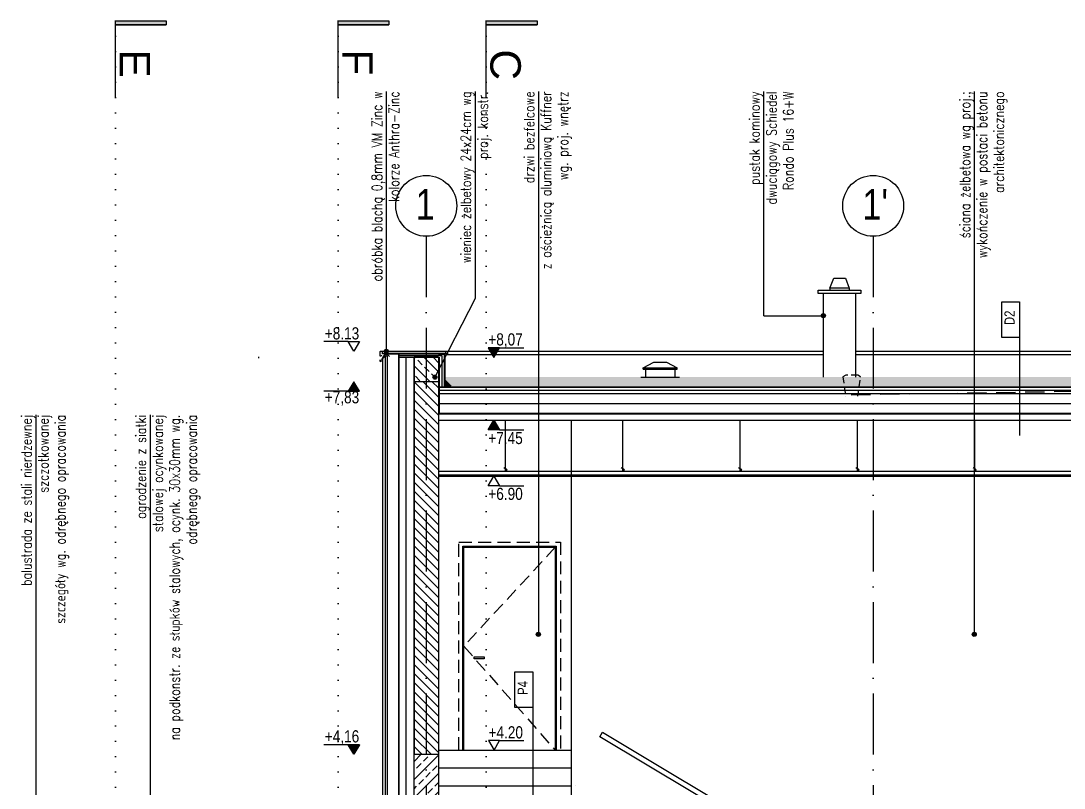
# Model space of a CAD drawing. Header units: millimetres. Extents: x 58205 to 122423, y 1055 to 94479.
# Drawn here: x 68446 to 69474, y 19562 to 20318 of the extents above; entities that cross this region are included whole.
import ezdxf

# ---------------------------------------------------------------- set-up
doc = ezdxf.new("R2010")
doc.units = ezdxf.units.MM
for name, pattern in [('ACAD_ISO03W100', [30, 12, -18]), ('ACAD_ISO07W100', [3, 0, -3]), ('ACAD_ISO10W100', [18, 12, -3, 0, -3]), ('HIDDEN', [9.525, 6.35, -3.175])]:
    doc.linetypes.add(name, pattern=pattern)
for name, color, linetype in [('+48_CIENKIE', 253, 'Continuous'), ('+48_HACZE', 253, 'Continuous'), ('+48_IZOLACJE', 4, 'Continuous'), ('+48_KOTY', 3, 'Continuous'), ('+48_OPISY', 3, 'Continuous'), ('+48_OPISY_ŚCIAN', 3, 'Continuous'), ('+48_OSIE', 8, 'Continuous'), ('+48_PRZEKRÓJ', 1, 'Continuous'), ('+48_SCIANY', 1, 'Continuous'), ('+48_STOLARKA_DRZWI', 3, 'Continuous'), ('+48_STOLARKA_OKNA', 3, 'Continuous'), ('+48_SUFITY_PODWIESZANE', 4, 'Continuous'), ('+48_WEŁNA', 252, 'Continuous'), ('+48_WIDOK', 5, 'Continuous'), ('+48_ŻELBET', 242, 'Continuous'), ('1_CIENKA', 252, 'Continuous'), ('SCHODY_', 2, 'Continuous')]:
    doc.layers.add(name, color=color, linetype=linetype)
doc.styles.get("Standard").update_dxf_attribs({"font": 'ARIAL.TTF'})
doc.styles.add('WRP_ARIAL', font='ARIAL.TTF', dxfattribs={"width": 0.8})
doc.linetypes.add('BATTING', pattern='A,0.00254,-2.54,[134,ltypeshp.shx,S=2.54,R=0,X=-2.54,Y=0],-5.08,[134,ltypeshp.shx,S=2.54,R=180,X=2.54,Y=0],-2.54', length=10.16254)
doc.linetypes.add('ZIGZAG', pattern='A,0.00254,-5.08,[131,ltypeshp.shx,S=5.08,R=0,X=-5.08,Y=0],-10.16,[131,ltypeshp.shx,S=5.08,R=180,X=5.08,Y=0],-5.08', length=20.32254)

# ---------------------------------------------------------------- blocks, each defined once
blk = doc.blocks.new('SCIANA')
at = {"layer": '+48_OPISY_ŚCIAN', "ltscale": 5}
blk.add_line((-25, 0), (25, 0), dxfattribs=at)
blk.add_lwpolyline([(-60, 0), (-25, 0), (-25, 17.5), (-60, 17.5)], close=True, dxfattribs=at)
at = {"layer": '+48_OPISY_ŚCIAN', "ltscale": 5, "style": 'WRP_ARIAL', "width": 0.8}
blk.add_attdef('TYP', (-53.6, 4.8), '', height=10, dxfattribs=at)
blk = doc.blocks.new('OZN_OSI')
at = {"layer": '+48_OSIE', "linetype": 'Continuous', "ltscale": 5}
blk.add_circle((0, -30), 30, dxfattribs=at)
at = {"layer": '+48_OSIE', "linetype": 'Continuous', "ltscale": 5, "style": 'WRP_ARIAL', "width": 0.8}
blk.add_attdef('NR', (-23.3, -43.5), '', height=30, dxfattribs=at)
blk = doc.blocks.new('koty')
at = {"layer": '+48_KOTY', "color": 3, "ltscale": 5}
blk.add_line((70403.15, 11224.99), (70423.15, 11224.99), dxfattribs=at)
blk.add_lwpolyline([(70398.6, 11217.11), (70403.15, 11224.99), (70394.05, 11224.99)], close=True, dxfattribs=at)
at = {"layer": '+48_KOTY', "color": 3, "style": 'WRP_ARIAL', "width": 0.8}
blk.add_attdef('POZIOM', (70403.19, 11226.78), '', height=10, dxfattribs=at)

msp = doc.modelspace()

# ---------------------------------------------------------------- hatches: boundary and pattern name
at = {"layer": '+48_HACZE'}
h = msp.add_hatch(dxfattribs=at)
h.set_pattern_fill('ANSI33', color=256, scale=2, style=0)
h.set_pattern_definition([(315, (63181.725, 86336.455), (8.9802561, 8.9802561), []), (315, (63181.725, 86327.475), (8.980256, 8.980256), [6.35, -3.175])])
h.paths.add_polyline_path([(68845.484, 19962.451), (68857.484, 19962.451), (68857.484, 19986.451), (68845.484, 19986.451)])
h.paths.add_polyline_path([(68833.484, 19962.451), (68845.484, 19962.451), (68845.484, 19986.451), (68833.484, 19986.451)])
h = msp.add_hatch(dxfattribs=at)
h.set_pattern_fill('ANSI31', color=256, scale=2, angle=90, style=0)
h.set_pattern_definition([(135, (5e-05, 4138.9516), (-4.49012806, -4.49012806), [])])
h.paths.add_polyline_path([(68857.484, 19962.451), (68833.484, 19962.451), (68833.484, 19595.451), (68857.484, 19595.451)])
h = msp.add_hatch(dxfattribs=at)
h.set_pattern_fill('HEX', color=256, scale=0.5, angle=45, style=0)
h.set_pattern_definition([(45, (5e-05, 4148.9516), (-1.94428202, 1.94428202), [1.5875, -3.175]), (165, (5e-05, 4148.9516), (-0.71165661, -2.65593863), [1.5875, -3.175]), (105, (1.1226, 4150.074), (-2.65593863, -0.71165661), [1.5875, -3.175])])
h.paths.add_polyline_path([(69686.484, 19966.951), (69429.563, 19966.951), (69429.563, 19957.951), (69680.232, 19957.951), (69686.484, 19964.475)])
h.paths.add_polyline_path([(69429.563, 19966.951), (69285.484, 19966.951), (69285.484, 19957.951), (69429.563, 19957.951)])
h.paths.add_polyline_path([(69255.819, 19966.951), (68864.484, 19966.951), (68864.484, 19964.475), (68870.735, 19957.951), (69257.019, 19957.951)])
h.paths.add_polyline_path([(69285.484, 19966.951), (69273.004, 19966.951), (69271.794, 19957.951), (69285.484, 19957.951)])
h.paths.add_polyline_path([(69273.004, 19966.951), (69255.819, 19966.951), (69257.019, 19957.951), (69271.794, 19957.951)])
at = {"layer": '+48_HACZE', "linetype": 'Continuous'}
h = msp.add_hatch(dxfattribs=at)
h.set_pattern_fill('ANSI33', color=256, scale=2, style=0)
h.set_pattern_definition([(45, (5e-05, 4528.683), (-8.9802561, 8.9802561), []), (45, (8.98, 4528.683), (-8.9802561, 8.9802561), [6.35, -3.175])])
h.paths.add_polyline_path([(68845.484, 19595.451), (68833.484, 19595.451), (68833.484, 19588.951), (68833.484, 19588.951), (68833.484, 19576.451), (68833.484, 19576.451), (68833.484, 19468.951), (68833.484, 19468.951), (68833.484, 19456.451), (68833.484, 19456.451), (68833.484, 19439.451), (68833.484, 19439.451), (68833.484, 19429.451), (68845.484, 19429.451)])
h.paths.add_polyline_path([(68857.484, 19595.451), (68845.484, 19595.451), (68845.484, 19429.451), (68857.484, 19429.451)])
at = {"layer": '+48_KOTY'}
for points in [[(68917.442, 19995.908), (68906.522, 19995.908), (68911.982, 19986.451)], [(68768.669, 19952.994), (68779.589, 19952.994), (68774.129, 19962.451)], [(68917.442, 19914.994), (68906.522, 19914.994), (68911.982, 19924.451)], [(68768.669, 19604.908), (68779.589, 19604.908), (68774.129, 19595.451)]]:
    msp.add_hatch(color=256, dxfattribs=at).paths.add_polyline_path(points)
at = {"layer": '+48_OPISY', "ltscale": 5}
for points in [[(68539.484, 20317.896), (68589.484, 20317.896), (68589.484, 20313.896), (68539.484, 20313.896)], [(68758.734, 20317.896), (68808.734, 20317.896), (68808.734, 20313.896), (68758.734, 20313.896)], [(68904.515, 20317.896), (68954.515, 20317.896), (68954.515, 20313.896), (68904.515, 20313.896)]]:
    msp.add_hatch(color=256, dxfattribs=at).paths.add_polyline_path(points)
at = {"layer": '+48_OPISY'}
h = msp.add_hatch(color=256, dxfattribs=at)
edge = h.paths.add_edge_path()
edge.add_arc((69236.484, 20027.446), 2, 810, 1170, ccw=False)
h = msp.add_hatch(color=256, dxfattribs=at)
edge = h.paths.add_edge_path()
edge.add_arc((68806.082, 19992.451), 2, 810, 1170, ccw=False)
h = msp.add_hatch(color=256, dxfattribs=at)
edge = h.paths.add_edge_path()
edge.add_arc((68854.033, 19966.887), 2, -630, -270)
h = msp.add_hatch(color=256, dxfattribs=at)
edge = h.paths.add_edge_path()
edge.add_arc((68955.839, 19713.541), 2, 810, 1170, ccw=False)
h = msp.add_hatch(color=256, dxfattribs=at)
edge = h.paths.add_edge_path()
edge.add_arc((69385.024, 19713.541), 2, 810, 1170, ccw=False)
at = {"layer": '+48_WEŁNA', "linetype": 'ZIGZAG', "ltscale": 0.28}
h = msp.add_hatch(dxfattribs=at)
h.set_pattern_fill('HONEY', color=256, scale=0.2, angle=90, style=0)
h.set_pattern_definition([(90, (0.00015, 4148.95156), (-0.549926, 0.9525), [0.635, -1.27]), (210, (0.00015, 4148.95156), (-0.549926197, -0.952499886), [0.635, -1.27]), (150, (0.00015, 4148.95156), (-1.099852197, 1.14e-07), [-1.27, 0.635])])
h.paths.add_polyline_path([(68863.484, 19964.073), (68863.484, 19957.951), (68869.35, 19957.951)])

# ---------------------------------------------------------------- linework, layer by layer
at = {"layer": '+48_CIENKIE'}
for points in [[(68923.246, 19924.494), (68923.246, 19874.494), (68923.246, 19874.494)], [(69038.761, 19924.494), (69038.761, 19874.494), (69038.761, 19874.494)], [(69154.277, 19924.494), (69154.277, 19874.494), (69154.277, 19874.494)], [(69269.792, 19924.494), (69269.792, 19874.494), (69269.792, 19874.494)], [(69385.308, 19924.494), (69385.308, 19874.494), (69385.308, 19874.494)], [(68923.246, 19874.494), (68925.001, 19875.772), (68921.998, 19877.643)], [(69038.761, 19874.494), (69040.517, 19875.772), (69037.513, 19877.643)], [(69154.277, 19874.494), (69156.032, 19875.772), (69153.029, 19877.643)], [(69269.792, 19874.494), (69271.548, 19875.772), (69268.544, 19877.643)], [(69385.308, 19874.494), (69387.063, 19875.772), (69384.06, 19877.643)]]:
    msp.add_lwpolyline(points, dxfattribs=at)
at = {"layer": '+48_HACZE'}
for p, q in [((68799.918, 19982.473), (68800.214, 19983.944)), ((68799.918, 19982.473), (68801.392, 19982.754)), ((68817.984, 19989.451), (68806.984, 19989.451)), ((68806.984, 19987.451), (68806.984, 19989.451))]:
    msp.add_line(p, q, dxfattribs=at)
msp.add_spline([(68809.171, 19987.116), (68807.81, 19988.72), (68804.031, 19988.512), (68802.695, 19986.687), (68801.838, 19984.656), (68799.918, 19982.473)], degree=3, dxfattribs=at)
at = {"layer": '+48_IZOLACJE'}
for p, q in [((68864.484, 19989.951), (68806.984, 19989.951)), ((68817.984, 19989.451), (68817.984, 19429.451)), ((68864.484, 19989.451), (68817.984, 19989.451)), ((68858.484, 19931.951), (68858.484, 19986.451))]:
    msp.add_line(p, q, dxfattribs=at)
at = {"layer": '+48_IZOLACJE', "linetype": 'ACAD_ISO03W100', "ltscale": 0.5}
for points, const_width in [([(68864.484, 19989.701), (68806.984, 19989.701)], 0.5), ([(68870.044, 19957.951), (68863.984, 19964.286), (68863.984, 19989.451)], 1), ([(68857.984, 19931.951), (68857.984, 19986.451)], 1), ([(68858.484, 19957.451), (69693.984, 19957.451)], 1), ([(68857.484, 19931.451), (69694.984, 19931.451)], 1)]:
    msp.add_lwpolyline(points, dxfattribs=dict(at, const_width=const_width))
at = {"layer": '+48_IZOLACJE'}
for points in [[(68869.35, 19957.951), (68863.484, 19964.073)], [(68857.484, 19930.951), (69694.984, 19930.951)]]:
    msp.add_lwpolyline(points, dxfattribs=at)
at = {"layer": '+48_KOTY'}
for points in [[(68917.442, 19995.908), (68906.522, 19995.908), (68911.982, 19986.451), (68917.442, 19995.908)], [(68768.669, 19952.994), (68779.589, 19952.994), (68774.129, 19962.451), (68768.669, 19952.994)], [(68917.442, 19914.994), (68906.522, 19914.994), (68911.982, 19924.451), (68917.442, 19914.994)], [(68768.669, 19604.908), (68779.589, 19604.908), (68774.129, 19595.451), (68768.669, 19604.908)]]:
    msp.add_lwpolyline(points, dxfattribs=at)
at = {"layer": '+48_OPISY', "linetype": 'ACAD_ISO07W100', "ltscale": 5}
for p, q in [((68539.484, 20317.896), (68539.484, 18536.913)), ((68758.734, 20317.896), (68758.734, 18536.913)), ((68904.515, 20317.896), (68904.515, 18536.913))]:
    msp.add_line(p, q, dxfattribs=at)
at = {"layer": '+48_OPISY', "ltscale": 5}
for p, q in [((68539.484, 20241.896), (68539.484, 20317.896)), ((68539.484, 20317.896), (68589.484, 20317.896)), ((68539.484, 20313.896), (68589.484, 20313.896)), ((68758.734, 20241.896), (68758.734, 20317.896)), ((68758.734, 20317.896), (68808.734, 20317.896)), ((68758.734, 20313.896), (68808.734, 20313.896)), ((68904.515, 20241.896), (68904.515, 20317.896)), ((68904.515, 20317.896), (68954.515, 20317.896)), ((68904.515, 20313.896), (68954.515, 20313.896))]:
    msp.add_line(p, q, dxfattribs=at)
at = {"layer": '+48_OPISY'}
for p, q in [((69177.689, 20027.446), (69177.689, 20248.434)), ((68893.522, 20044.549), (68854.033, 19966.887))]:
    msp.add_line(p, q, dxfattribs=at)
at = {"layer": '+48_OPISY', "ltscale": 5}
for points in [[(68539.484, 20241.896), (68539.484, 20317.896), (68589.484, 20317.896), (68589.484, 20313.896), (68539.484, 20313.896), (68539.484, 20317.896)], [(68758.734, 20241.896), (68758.734, 20317.896), (68808.734, 20317.896), (68808.734, 20313.896), (68758.734, 20313.896), (68758.734, 20317.896)], [(68904.515, 20241.896), (68904.515, 20317.896), (68954.515, 20317.896), (68954.515, 20313.896), (68904.515, 20313.896), (68904.515, 20317.896)]]:
    msp.add_lwpolyline(points, dxfattribs=at)
at = {"layer": '+48_OPISY'}
for points in [[(68806.082, 20248.434), (68806.082, 19992.451)], [(68893.522, 20248.434), (68893.522, 20044.549)], [(68955.839, 20248.434), (68955.839, 19713.541)], [(69385.024, 20248.434), (69385.024, 19713.541)], [(69177.689, 20027.446), (69236.484, 20027.446)], [(68460.888, 19929.863), (68460.888, 19261.661)], [(68573.528, 19929.863), (68573.528, 19059.205)]]:
    msp.add_lwpolyline(points, dxfattribs=at)
for centre in [(69236.484, 20027.446), (68806.082, 19992.451), (68854.033, 19966.887), (68955.839, 19713.541), (69385.024, 19713.541)]:
    msp.add_circle(centre, 2, dxfattribs=at)
at = {"layer": '+48_OPISY_ŚCIAN'}
msp.add_line((68950.247, 19591.617), (68950.247, 19495.952), dxfattribs=at)
msp.add_lwpolyline([(69429.563, 19955.969), (69429.563, 19909.593)], dxfattribs=at)
at = {"layer": '+48_OSIE', "linetype": 'ACAD_ISO10W100', "ltscale": 5}
for p, q in [((68845.484, 20105.75), (68845.484, 18659.802)), ((69285.484, 20105.75), (69285.484, 18656.8))]:
    msp.add_line(p, q, dxfattribs=at)
at = {"layer": '+48_PRZEKRÓJ'}
msp.add_line((68833.484, 19986.451), (68833.484, 19595.451), dxfattribs=at)
msp.add_lwpolyline([(68857.484, 19986.451), (68833.484, 19986.451)], dxfattribs=at)
at = {"layer": '+48_SCIANY', "ltscale": 0.1}
msp.add_line((68857.484, 19962.451), (68833.484, 19962.451), dxfattribs=at)
at = {"layer": '+48_SCIANY'}
for points in [[(68833.484, 19595.451), (68833.484, 19986.451), (68857.484, 19986.451), (68857.484, 19595.451)], [(68857.484, 19930.951), (69694.984, 19930.951)], [(68857.484, 19924.451), (69694.984, 19924.451)]]:
    msp.add_lwpolyline(points, dxfattribs=at)
at = {"layer": '+48_STOLARKA_DRZWI', "linetype": 'HIDDEN', "ltscale": 2}
for points in [[(68877.484, 19599.451), (68877.484, 19804.451), (68977.484, 19804.451), (68977.484, 19599.451)], [(68972.484, 19799.326), (68882.484, 19701.951), (68972.484, 19599.451)]]:
    msp.add_lwpolyline(points, dxfattribs=at)
at = {"layer": '+48_STOLARKA_DRZWI'}
msp.add_lwpolyline([(68881.484, 19599.451), (68881.484, 19800.451), (68973.484, 19800.451), (68973.484, 19599.451)], dxfattribs=at)
at = {"layer": '+48_STOLARKA_DRZWI', "color": 251}
msp.add_lwpolyline([(68882.484, 19599.451), (68882.484, 19799.451), (68972.484, 19799.451), (68972.484, 19599.451)], dxfattribs=at)
at = {"layer": '+48_STOLARKA_DRZWI'}
msp.add_lwpolyline([(68902.484, 19689.451), (68892.484, 19689.451), (68892.484, 19691.451), (68902.484, 19691.451)], close=True, dxfattribs=at)
at = {"layer": '+48_STOLARKA_OKNA'}
msp.add_line((68833.484, 19830.457), (68833.484, 19595.451), dxfattribs=at)
at = {"layer": '+48_SUFITY_PODWIESZANE', "ltscale": 3}
for points in [[(68857.484, 19874.451), (69694.984, 19874.451)], [(68857.484, 19870.701), (69694.984, 19870.701)], [(68857.484, 19869.451), (69694.984, 19869.451)]]:
    msp.add_lwpolyline(points, dxfattribs=at)
at = {"layer": '+48_WEŁNA', "linetype": 'BATTING', "ltscale": 0.7}
msp.add_line((68825.734, 19429.451), (68825.733, 19986.451), dxfattribs=at)
at = {"layer": '+48_WEŁNA', "linetype": 'BATTING', "ltscale": 0.12}
msp.add_lwpolyline([(68860.984, 19987.951), (68818.484, 19987.951)], dxfattribs=at)
at = {"layer": '+48_WEŁNA', "linetype": 'BATTING', "ltscale": 0.25}
for points in [[(68860.984, 19956.951), (68860.984, 19987.951)], [(68857.484, 19953.951), (69693.484, 19953.951)]]:
    msp.add_lwpolyline(points, dxfattribs=at)
at = {"layer": '+48_WEŁNA', "linetype": 'BATTING', "ltscale": 0.9}
msp.add_lwpolyline([(68857.484, 19940.951), (69693.484, 19940.951)], dxfattribs=at)
at = {"layer": '+48_WIDOK'}
for p, q in [((69242.984, 20054.451), (69242.984, 20052.451)), ((69261.984, 20054.451), (69261.984, 20052.451)), ((69236.484, 19966.951), (69236.484, 20049.451)), ((69268.484, 19966.951), (69268.484, 20049.451)), ((68866.484, 19992.451), (69236.484, 19992.451)), ((69268.484, 19992.451), (69686.484, 19992.451)), ((68804.984, 19987.451), (68802.484, 19984.951)), ((68802.484, 19984.951), (68802.484, 19429.501)), ((68804.984, 19987.451), (68804.984, 19429.451)), ((68818.484, 19989.451), (68818.484, 19429.451)), ((68818.484, 19986.451), (68833.484, 19986.451)), ((68857.484, 19989.451), (68863.484, 19989.451)), ((69059.096, 19976.151), (69092.496, 19976.151)), ((69059.096, 19974.651), (69059.096, 19976.151)), ((69059.096, 19974.651), (69092.496, 19974.651)), ((69061.446, 19974.651), (69061.446, 19966.951)), ((69090.146, 19974.651), (69090.146, 19966.951)), ((69092.496, 19974.651), (69092.496, 19976.151)), ((69056.796, 19966.951), (69094.796, 19966.951)), ((68857.484, 19599.451), (68988.484, 19599.451)), ((68857.484, 19581.951), (68988.484, 19581.951)), ((68857.484, 19564.451), (68988.484, 19564.451))]:
    msp.add_line(p, q, dxfattribs=at)
at = {"layer": '+48_WIDOK', "color": 2}
for q in [(68804.984, 19987.451), (68806.984, 19429.451)]:
    msp.add_line((68806.984, 19987.451), q, dxfattribs=at)
at = {"layer": '+48_WIDOK', "color": 8}
for p, q in [((68866.484, 19989.125), (69236.484, 19989.125)), ((69268.484, 19989.125), (69686.079, 19989.125))]:
    msp.add_line(p, q, dxfattribs=at)
at = {"layer": '+48_WIDOK'}
for points in [[(69242.984, 20054.451), (69246.623, 20064.451), (69258.344, 20064.451), (69261.984, 20054.451), (69242.984, 20054.451)], [(68863.484, 19957.951), (68863.484, 19989.451)], [(69059.096, 19976.151), (69069.596, 19981.651), (69081.996, 19981.651), (69092.496, 19976.151)], [(68857.484, 19956.951), (69693.484, 19956.951)], [(68857.484, 19950.951), (69693.484, 19950.951)], [(68988.484, 19529.451), (68988.484, 19924.494)]]:
    msp.add_lwpolyline(points, dxfattribs=at)
for points in [[(69231.484, 20052.451), (69273.484, 20052.451), (69273.484, 20049.451), (69231.484, 20049.451)], [(69018.855, 19617.073), (69516.684, 19318.614), (69514.113, 19314.326), (69016.284, 19612.784)]]:
    msp.add_lwpolyline(points, close=True, dxfattribs=at)
msp.add_lwpolyline([(68801.618, 19988.59), (68800.581, 19987.553, -0.66817864), (68799.984, 19987.801), (68799.984, 19991.951, -0.41421356), (68800.484, 19992.451), (68808.884, 19992.451), (68865.984, 19992.451, -0.41421356), (68866.484, 19991.951), (68866.484, 19989.366, -0.66817864), (68865.886, 19989.118), (68865.368, 19989.636)], format="xyb", dxfattribs=at)
at = {"layer": '+48_WIDOK', "color": 2}
msp.add_lwpolyline([(68864.484, 19990.051), (68802.484, 19990.051), (68802.484, 19992.251), (68864.484, 19992.251)], close=True, dxfattribs=at)
at = {"layer": '+48_WIDOK', "linetype": 'HIDDEN'}
msp.add_lwpolyline([(69270.466, 19948.075), (69273.036, 19967.189), (69270.235, 19969.039), (69258.589, 19969.039), (69255.788, 19967.189), (69258.335, 19948.082)], dxfattribs=at)
at = {"layer": '+48_WIDOK', "linetype": 'HIDDEN', "ltscale": 3}
msp.add_lwpolyline([(69263.846, 19949.574), (69686.648, 19956.311)], dxfattribs=at)
at = {"layer": '+48_WIDOK', "linetype": 'HIDDEN'}
msp.add_lwpolyline([(68992.686, 19564.191), (68992.686, 19564.191)], close=True, dxfattribs=at)
at = {"layer": '+48_ŻELBET', "linetype": 'Continuous'}
msp.add_lwpolyline([(68833.484, 19595.451), (68857.484, 19595.451), (68857.484, 19429.451), (68833.484, 19429.451), (68833.484, 19595.451)], dxfattribs=at)
at = {"layer": '1_CIENKA', "lineweight": -3}
msp.add_line((68680.645, 19985.564), (68680.645, 19986.864), dxfattribs=at)

# ---------------------------------------------------------------- block references
at = {"layer": '+48_KOTY'}
ref = msp.add_blockref('koty', (153252.451, 6531.915), dxfattribs=dict(at, xscale=-1.19999999999709, yscale=1.19999999999709, zscale=1.2))
ref.add_attrib('POZIOM', '+8.13', (68745.528, 20004.053), dxfattribs={"color": 3, "height": 12, "style": 'WRP_ARIAL', "width": 0.8})
ref = msp.add_blockref('koty', (-15566.34, 6525.915), dxfattribs=dict(at, xscale=1.19999999999709, yscale=1.19999999999709, zscale=1.2))
ref.add_attrib('POZIOM', '+8,07', (68906.544, 19998.104), dxfattribs={"color": 3, "height": 12, "style": 'WRP_ARIAL', "width": 0.8})
ref = msp.add_blockref('koty', (153252.451, 33422.987), dxfattribs=dict(at, xscale=1.199999999982538, yscale=1.200000000000728, zscale=1.2, rotation=180))
ref.add_attrib('POZIOM', '+7,83', (68745.528, 19941.123), dxfattribs={"color": 3, "height": 12, "style": 'WRP_ARIAL', "width": 0.8})
ref = msp.add_blockref('koty', (-15566.34, 33384.987), dxfattribs=dict(at, xscale=-1.19999999999709, yscale=1.19999999999709, zscale=1.2, rotation=180))
ref.add_attrib('POZIOM', '+7.45', (68906.544, 19900.962), dxfattribs={"color": 3, "height": 12, "style": 'WRP_ARIAL', "width": 0.8})
ref = msp.add_blockref('koty', (-15566.34, 33329.987), dxfattribs=dict(at, xscale=-1.19999999999709, yscale=1.19999999999709, zscale=1.2, rotation=180))
ref.add_attrib('POZIOM', '+6.90', (68906.544, 19845.962), dxfattribs={"color": 3, "height": 12, "style": 'WRP_ARIAL', "width": 0.8})
ref = msp.add_blockref('koty', (-15566.128, 6138.915), dxfattribs=dict(at, xscale=1.19999999999709, yscale=1.19999999999709, zscale=1.2))
ref.add_attrib('POZIOM', '+4.20', (68906.756, 19611.053), dxfattribs={"color": 3, "height": 12, "style": 'WRP_ARIAL', "width": 0.8})
ref = msp.add_blockref('koty', (153252.451, 6134.915), dxfattribs=dict(at, xscale=-1.199999999982538, yscale=1.200000000000728, zscale=1.2))
ref.add_attrib('POZIOM', '+4,16', (68745.528, 19607.104), dxfattribs={"color": 3, "height": 12, "style": 'WRP_ARIAL', "width": 0.8})
at = {"layer": '+48_OPISY_ŚCIAN'}
ref = msp.add_blockref('SCIANA', (69429.563, 19980.969), dxfattribs=dict(at, xscale=-1, rotation=90))
ref.add_attrib('TYP', 'D2', (69424.763, 20018.22), dxfattribs={"ltscale": 5, "height": 10, "rotation": 90, "style": 'WRP_ARIAL', "width": 0.8})
ref = msp.add_blockref('SCIANA', (68950.247, 19616.617), dxfattribs=dict(at, xscale=-1, rotation=90))
ref.add_attrib('TYP', 'P4', (68945.447, 19653.868), dxfattribs={"ltscale": 5, "height": 10, "rotation": 90, "style": 'WRP_ARIAL', "width": 0.8})
at = {"layer": 'SCHODY_'}
ref = msp.add_blockref('OZN_OSI', (68845.484, 20165.658), dxfattribs=at)
ref.add_attrib('NR', '1', (68835.014, 20122.117), dxfattribs={"layer": '+48_OSIE', "linetype": 'Continuous', "ltscale": 5, "height": 30, "style": 'WRP_ARIAL', "width": 0.8})
ref = msp.add_blockref('OZN_OSI', (69285.484, 20165.658), dxfattribs=at)
ref.add_attrib('NR', "1'", (69275.014, 20122.117), dxfattribs={"layer": '+48_OSIE', "linetype": 'Continuous', "ltscale": 5, "height": 30, "style": 'WRP_ARIAL', "width": 0.8})

# ---------------------------------------------------------------- texts
at = {"layer": '+48_OPISY', "attachment_point": 3, "rotation": 90, "style": 'WRP_ARIAL'}
for s, insert, char_height, width in [('{\\Fromans|c238;obróbka blachą 0,8mm VM Zinc w kolorze Anthra-Zinc}', (68791.969, 20248.434), 10, 211.54286), ('{\\Fromans|c238;wieniec żelbetowy 24x24cm wg proj. konstr.}', (68879.409, 20248.434), 10, 211.54286), ('{\\Fromans|c238;\\H1.905x;drzwi bezfelcowe\\Pz ościeżnicą aluminiową Kuffner\\Pwg. proj. wnętrz}', (68941.727, 20248.434), 5.25, 211.54286), ('{\\Fromans|c238;pustak kominowy\\Pdwuciągowy Schiedel\\PRondo Plus 16+W}', (69163.64, 20248.434), 10, 151.4301), ('{\\Fromans|c238;\\H1.905x;ściana żelbetowa wg proj.; wykończenie w postaci betonu architektonicznego}', (69370.911, 20248.434), 5.25, 211.54286), ('{\\Fromans|c238;\\H1.905x;balustrada ze stali nierdzewnej szczotkowanej\\Pszczegóły wg. odrębnego opracowania}', (68446.776, 19929.863), 5.25, 211.54286), ('{\\Fromans|c238;ogrodzenie z siatki\\Pstalowej ocynkowanej\\Pna podkonstr. ze słupków stalowych, ocynk. 30x30mm wg. odrębnego opracowania}', (68559.415, 19929.863), 10, 359.75438)]:
    msp.add_mtext(s, dxfattribs=dict(at, insert=insert, char_height=char_height, width=width))
at = {"layer": '+48_OPISY', "ltscale": 5}
for tag, p in [('E', (68543.516, 20289.816)), ('F', (68762.766, 20289.816)), ('C', (68908.548, 20289.816))]:
    msp.add_attdef(tag, p, 'A', height=30, rotation=270, dxfattribs=at)

doc.saveas('drawing.dxf')
